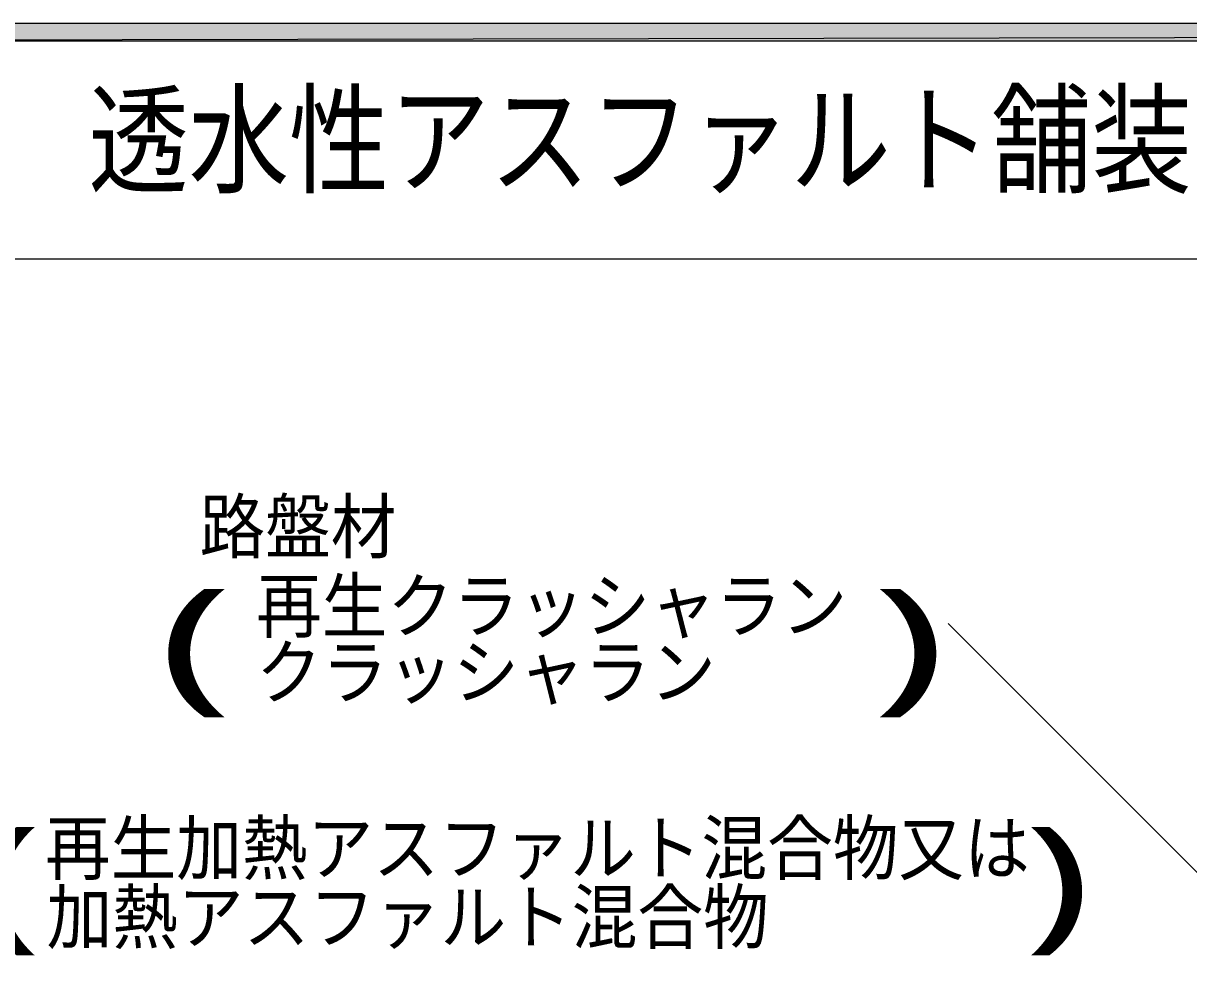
# Model space of a CAD drawing. Header units: millimetres. Extents: x 0 to 420, y 0 to 297.
# Drawn here: x 43.1 to 89.24, y 129.27 to 166.33 of the extents above; entities that cross this region are included whole.
import ezdxf
from ezdxf.enums import TextEntityAlignment as Align

# ---------------------------------------------------------------- set-up
doc = ezdxf.new("R2010")
doc.units = ezdxf.units.MM
doc.styles.add('kst32b', font='NotoSansJP-Variable.ttf')

msp = doc.modelspace()

# ---------------------------------------------------------------- hatches: boundary and pattern name
h = msp.add_hatch(color=7)
h.paths.add_polyline_path([(394.166, 165.629), (394.166, 166.328), (26.183, 165.629), (394.166, 165.629)])
h.paths.add_polyline_path([(394.166, 166.328), (26.183, 165.629), (26.183, 166.328), (394.166, 166.328)])

# ---------------------------------------------------------------- linework, layer by layer
at = {"lineweight": 0}
for points in [[(394.166, 165.629), (394.166, 166.328), (26.183, 165.629)], [(394.166, 166.328), (26.183, 165.629), (26.183, 166.328)]]:
    msp.add_lwpolyline(points, close=True, dxfattribs=at)
at = {"lineweight": 13}
for points in [[(394.166, 156.993), (26.183, 156.993)], [(108.564, 113.729), (79.714, 142.579)]]:
    msp.add_lwpolyline(points, dxfattribs=at)

# ---------------------------------------------------------------- texts
at = {"style": 'kst32b'}
for s, height, p, p2 in [('透水性アスファルト舗装', 3.49081, (45.678, 159.978), (89.361, 159.978)), ('路盤材', 2.0791, (50.08, 145.373), (57.877, 145.373)), ('再生クラッシャラン', 2.0791, (52.324, 142.24), (75.714, 142.24)), ('(          )', 4.15825, (48.45, 139.785), (79.637, 139.785)), ('クラッシャラン', 2.0791, (52.324, 139.615), (70.516, 139.615)), ('再生加熱アスファルト混合物又は', 2.07913, (43.963, 132.651), (82.947, 132.651)), ('(         \u3000    )', 4.15825, (41.19, 130.365), (85.372, 130.365)), ('加熱アスファルト混合物', 2.07913, (44.027, 129.921), (72.615, 129.921))]:
    msp.add_text(s, height=height, dxfattribs=at).set_placement(p, p2, align=Align.FIT)

doc.saveas('drawing.dxf')
